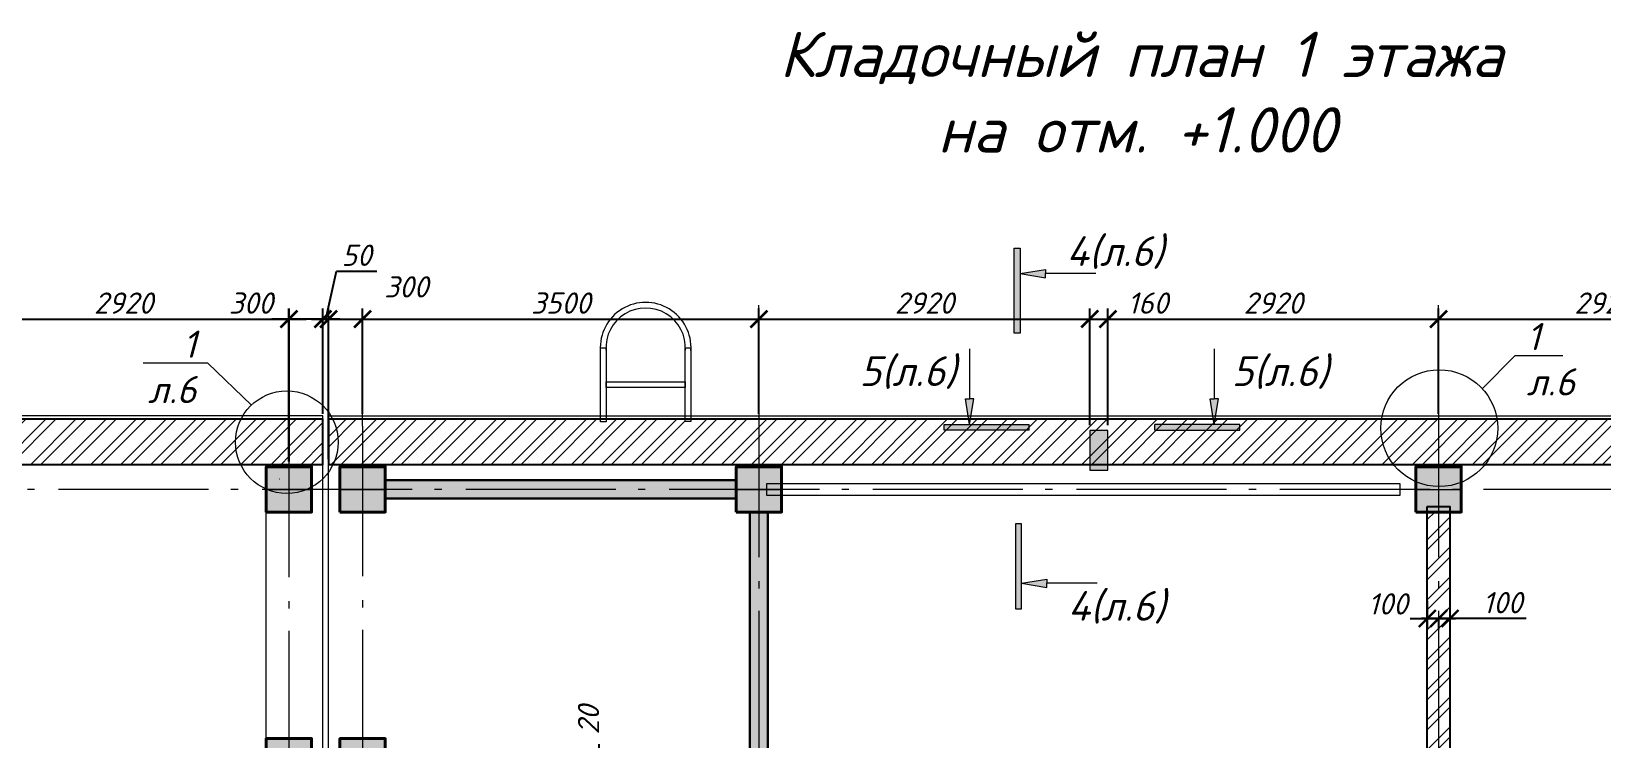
# Model space of a CAD drawing. Header units: millimetres. Extents: x -238377 to 196118, y -123284 to 30177.
# Drawn here: x -100341 to -86478, y 20671 to 26914 of the extents above; entities that cross this region are included whole.
import ezdxf
from ezdxf import colors
from ezdxf.entities.mleader import LeaderData, LeaderLine
from ezdxf.enums import TextEntityAlignment as Align
from ezdxf.math import Vec2, Vec3

# ---------------------------------------------------------------- set-up
doc = ezdxf.new("R2010")
doc.units = ezdxf.units.MM
doc.header["$MEASUREMENT"] = 0
doc.linetypes.add('Double Dashed', pattern=[1797.222233, 1325, -211.666656, 63.333344, -197.222233])
doc.layers.get('0').update_dxf_attribs({"lineweight": 5})
doc.layers.add('#Hatch', color=7, linetype='Continuous', lineweight=5, true_color=0x4d4d4d)
doc.layers.add('#Каркас', color=7, linetype='Continuous', lineweight=5, true_color=0x757575)
for name, color, linetype, lineweight in [('#Бетон', 10, 'Continuous', 15), ('#Выноски', 150, 'Continuous', 15), ('#размеры', 7, 'Continuous', 5), ('0_Ном._пера__99', 7, 'Continuous', 40), ('колонны_Ном._пера__94', 252, 'Continuous', 13), ('колонны_Ном._пера__99', 7, 'Continuous', 40), ('лестницы_Ном._пера__96', 7, 'Continuous', 13), ('оси_Ном._пера__96', 7, 'Continuous', 5), ('стены наруж_Ном._пера__97', 7, 'Continuous', 20), ('чертеж_Ном._пера__98', 7, 'Continuous', 35), ('штриховка_Ном._пера__93', 253, 'Continuous', 5)]:
    doc.layers.add(name, color=color, linetype=linetype, lineweight=lineweight)
for name, color, linetype in [('#стены внутр', 152, 'Continuous'), ('#стены наруж', 7, 'Continuous'), ('колонны', 7, 'Continuous'), ('оси', 7, 'Continuous'), ('чертеж', 7, 'Continuous')]:
    doc.layers.add(name, color=color, linetype=linetype)
doc.styles.add('STEP PR', font='isocpeui.ttf')
doc.styles.add('СГЕНЕРИР_СТИЛЬ_3', font='gost_2_304-81_type.ttf')
doc.dimstyles.new('SPDS', dxfattribs={"dimscale": 10, "dimtxt": 2.5, "dimasz": 2, "dimexe": 1.25, "dimexo": 0.625, "dimtad": 1, "dimdec": 0, "dimrnd": 0.001, "dimtxsty": 'STEP PR', "dimblk": 'ARCHTICK', "dimcen": 2.5, "dimdle": 2, "dimclrd": 256, "dimclre": 256, "dimclrt": 7, "dimadec": 0, "dimazin": 2, "dimtfac": 0.75, "dimtdec": 0, "dimtmove": 1, "dimatfit": 3, "dimfxl": 1, "dimtolj": 1, "dimarcsym": 1})
pattern_1 = [(45, (-82796.33, -48984.63), (-132.5825, 132.5825), []), (45, (-82707.94, -48984.63), (-132.5825, 132.5825), [])]

# ---------------------------------------------------------------- blocks, each defined once
blk = doc.blocks.new('A$C297C156A')
at = {"layer": 'колонны_Ном._пера__94', "linetype": 'Continuous', "true_color": 0x737373}
h = blk.add_hatch(color=8, dxfattribs=at)
h.paths.add_polyline_path([(-33, -4229), (127, -4229), (127, 1371), (-33, 1371)])
h.paths.add_polyline_path([(127, -4629), (-33, -4629), (-33, -6630), (127, -6630)])
at = {"layer": '#стены внутр', "lineweight": 30}
for points in [[(-33, -4229), (-33, 1371), (127, 1371), (127, -4229)], [(127, -4629), (127, -6630), (-33, -6630), (-33, -4629)]]:
    blk.add_lwpolyline(points, dxfattribs=at)
blk = doc.blocks.new('Стандартный маркер сетки_17')
at = {"layer": 'оси_Ном._пера__96', "linetype": 'Double Dashed'}
for q in [(0, 0), (20403, 0)]:
    blk.add_line((900, 0), q, dxfattribs=at)
at = {"layer": 'оси_Ном._пера__96', "style": 'СГЕНЕРИР_СТИЛЬ_3'}
blk.add_attdef('AC_MarkerText_1', text='', height=350, rotation=90, dxfattribs=at).set_placement((21973, -122), align=Align.BOTTOM_LEFT)
blk = doc.blocks.new('Колонна_15_1', base_point=(22379, 71856))
at = {"layer": 'колонны_Ном._пера__94', "linetype": 'Continuous', "true_color": 0x7d7d7d}
blk.add_hatch(color=8, dxfattribs=at).paths.add_polyline_path([(22179, 71647), (22579, 71647), (22579, 72047), (22179, 72047)])
blk.add_hatch(color=8, dxfattribs=at).paths.add_polyline_path([(22179, 71647), (22579, 71647), (22579, 72047), (22179, 72047)])
at = {"layer": 'колонны_Ном._пера__99', "linetype": 'Continuous', "flags": 128}
blk.add_lwpolyline([(22179, 71647), (22579, 71647), (22579, 72047), (22179, 72047)], close=True, dxfattribs=at)
at = {"layer": 'колонны_Ном._пера__99', "color": 8, "linetype": 'Continuous', "true_color": 0x737373, "flags": 128}
blk.add_lwpolyline([(22179, 71647), (22579, 71647), (22579, 72047), (22179, 72047)], close=True, dxfattribs=at)
at = {"layer": 'оси_Ном._пера__96', "color": 253, "lineweight": 5, "true_color": 0x9c9c9c}
for points in [[(22379, 72047), (22379, 71647)], [(22379, 72047), (22379, 71647)], [(22179, 71847), (22579, 71847)], [(22179, 71847), (22579, 71847)]]:
    blk.add_lwpolyline(points, dxfattribs=at)
blk = doc.blocks.new('A$C6E950B50')
at = {"layer": 'колонны_Ном._пера__94', "linetype": 'Continuous', "true_color": 0x737373}
blk.add_hatch(color=8, dxfattribs=at).paths.add_polyline_path([(-669, 56), (-669, 216), (-3769, 216), (-3769, 56)])
blk.add_hatch(color=8, dxfattribs=at).paths.add_polyline_path([(-669, 56), (-669, 216), (-3769, 216), (-3769, 56)])
at = {"layer": '#стены внутр', "lineweight": 30}
blk.add_lwpolyline([(-3769, 56), (-3769, 216), (-669, 216), (-669, 56), (-3769, 56)], dxfattribs=at)
at = {"layer": '#стены внутр', "color": 8, "lineweight": 30, "true_color": 0x737373}
blk.add_lwpolyline([(-3769, 56), (-3769, 216), (-669, 216), (-669, 56), (-3769, 56)], dxfattribs=at)
blk = doc.blocks.new('_ArchTick')
at = {"color": 0, "linetype": 'ByBlock', "const_width": 0.15}
blk.add_lwpolyline([(-0.5, -0.5), (0.5, 0.5)], dxfattribs=at)
blk = doc.blocks.new('*D498')
at = {"layer": '#размеры', "lineweight": -2, "transparency": 16777216}
for p, q in [((-95327, 20471), (-95327, 20621)), ((-97170, 20471), (-95233, 20471)), ((-97150, 20451), (-95233, 20451)), ((-95327, 20471), (-95327, 20451)), ((-95327, 20451), (-95327, 20301))]:
    blk.add_line(p, q, dxfattribs=at)
at = {"layer": 'Defpoints', "color": 0, "transparency": 16777216}
for p in [(-97217, 20471), (-97197, 20451), (-95327, 20451)]:
    blk.add_point(p, dxfattribs=at)
at = {"layer": '#размеры', "lineweight": -2, "transparency": 16777216, "xscale": 150, "yscale": 150, "zscale": 150}
for p, rotation in [((-95327, 20471), 270), ((-95327, 20451), 90)]:
    blk.add_blockref('_ArchTick', p, dxfattribs=dict(at, rotation=rotation))
at = {"layer": '#размеры', "color": 7, "transparency": 16777216, "insert": (-95422, 20836), "char_height": 187.5, "attachment_point": 5, "rotation": 90, "style": 'STEP PR'}
blk.add_mtext('\\A1;20', dxfattribs=at)
blk = doc.blocks.new('Связ001')
at = {"layer": '#Каркас', "color": 102, "linetype": 'Continuous', "lineweight": 9}
blk.add_lwpolyline([(5837, 0), (5837, 100), (0, 100), (0, 0), (5837, 0)], dxfattribs=at)
blk = doc.blocks.new('A$C1A0C1D80')
at = {"layer": 'лестницы_Ном._пера__96'}
for points in [[(-391, 74), (-341, 74), (-341, -579), (-391, -579)], [(359, 74), (409, 74), (409, -576), (359, -576)], [(-341, -276), (-341, -226), (359, -226), (359, -276)]]:
    blk.add_lwpolyline(points, close=True, dxfattribs=at)
for radius in [401, 351]:
    blk.add_arc((9, 74), radius, 356.4237, 183.5763, dxfattribs=at)
blk = doc.blocks.new('Стандартный маркер сетки')
at = {"layer": 'оси_Ном._пера__96', "linetype": 'Double Dashed'}
blk.add_line((900, 0), (0, 0), dxfattribs=at)
at = {"layer": 'оси_Ном._пера__96', "linetype": 'Double Dashed', "lineweight": 5}
blk.add_line((900, 0), (17157, 0), dxfattribs=at)
at = {"layer": 'оси_Ном._пера__96', "style": 'СГЕНЕРИР_СТИЛЬ_3'}
blk.add_attdef('AC_MarkerText_1', text='', height=350, rotation=90, dxfattribs=at).set_placement((18727, -87), align=Align.BOTTOM_LEFT)
blk = doc.blocks.new('*D523')
at = {"layer": '#размеры', "lineweight": -2, "transparency": 16777216}
for p, q in [((-88017, 21888), (-88017, 21637)), ((-88167, 21731), (-87767, 21731)), ((-87917, 21735), (-87917, 21637))]:
    blk.add_line(p, q, dxfattribs=at)
at = {"layer": 'Defpoints', "color": 0, "transparency": 16777216}
for p in [(-88017, 21935), (-87917, 21782), (-87917, 21731)]:
    blk.add_point(p, dxfattribs=at)
at = {"layer": '#размеры', "lineweight": -2, "transparency": 16777216, "xscale": 150, "yscale": 150, "zscale": 150, "rotation": 180}
blk.add_blockref('_ArchTick', (-88017, 21731), dxfattribs=at)
at = {"layer": '#размеры', "lineweight": -2, "transparency": 16777216, "xscale": 150, "yscale": 150, "zscale": 150}
blk.add_blockref('_ArchTick', (-87917, 21731), dxfattribs=at)
at = {"layer": '#размеры', "color": 7, "transparency": 16777216, "insert": (-88365, 21860), "char_height": 187.5, "attachment_point": 5, "style": 'STEP PR'}
blk.add_mtext('\\A1;100', dxfattribs=at)
blk = doc.blocks.new('*D524')
at = {"layer": '#размеры', "lineweight": -2, "transparency": 16777216}
for p, q in [((-87817, 21888), (-87817, 21637)), ((-87667, 21731), (-88067, 21731)), ((-87917, 21735), (-87917, 21637)), ((-87143, 21731), (-87817, 21731))]:
    blk.add_line(p, q, dxfattribs=at)
at = {"layer": 'Defpoints', "color": 0, "transparency": 16777216}
for p in [(-87817, 21935), (-87917, 21782), (-87917, 21731)]:
    blk.add_point(p, dxfattribs=at)
at = {"layer": '#размеры', "lineweight": -2, "transparency": 16777216, "xscale": 150, "yscale": 150, "zscale": 150, "rotation": 180}
blk.add_blockref('_ArchTick', (-87917, 21731), dxfattribs=at)
at = {"layer": '#размеры', "lineweight": -2, "transparency": 16777216, "xscale": 150, "yscale": 150, "zscale": 150}
blk.add_blockref('_ArchTick', (-87817, 21731), dxfattribs=at)
at = {"layer": '#размеры', "color": 7, "transparency": 16777216, "insert": (-87353, 21871), "char_height": 187.5, "attachment_point": 5, "style": 'STEP PR'}
blk.add_mtext('\\A1;100', dxfattribs=at)
blk = doc.blocks.new('*D635')
at = {"layer": '#размеры', "lineweight": -2, "transparency": 16777216}
for p, q in [((-97717, 23138), (-97717, 24469)), ((-97417, 23538), (-97417, 24469)), ((-97867, 24375), (-97267, 24375))]:
    blk.add_line(p, q, dxfattribs=at)
at = {"layer": 'Defpoints', "color": 0, "transparency": 16777216}
for p in [(-97417, 24375), (-97417, 23491), (-97717, 23091)]:
    blk.add_point(p, dxfattribs=at)
at = {"layer": '#размеры', "lineweight": -2, "transparency": 16777216, "xscale": 150, "yscale": 150, "zscale": 150, "rotation": 180}
blk.add_blockref('_ArchTick', (-97717, 24375), dxfattribs=at)
at = {"layer": '#размеры', "lineweight": -2, "transparency": 16777216, "xscale": 150, "yscale": 150, "zscale": 150}
blk.add_blockref('_ArchTick', (-97417, 24375), dxfattribs=at)
at = {"layer": '#размеры', "color": 7, "transparency": 16777216, "insert": (-97031, 24659), "char_height": 187.5, "attachment_point": 5, "style": 'STEP PR'}
blk.add_mtext('\\A1;300', dxfattribs=at)
blk = doc.blocks.new('*D532')
at = {"layer": '#размеры', "lineweight": -2, "transparency": 16777216}
for p, q in [((-97742, 24375), (-97648, 24797)), ((-97648, 24797), (-97292, 24797)), ((-97767, 23538), (-97767, 24469)), ((-97717, 23538), (-97717, 24469)), ((-97767, 24375), (-97917, 24375)), ((-97767, 24375), (-97717, 24375)), ((-97767, 24375), (-97717, 24375)), ((-97717, 24375), (-97567, 24375))]:
    blk.add_line(p, q, dxfattribs=at)
at = {"layer": 'Defpoints', "color": 0, "transparency": 16777216}
for p in [(-97717, 24375), (-97767, 23491), (-97717, 23491)]:
    blk.add_point(p, dxfattribs=at)
at = {"layer": '#размеры', "lineweight": -2, "transparency": 16777216, "xscale": 150, "yscale": 150, "zscale": 150}
blk.add_blockref('_ArchTick', (-97767, 24375), dxfattribs=at)
at = {"layer": '#размеры', "lineweight": -2, "transparency": 16777216, "xscale": 150, "yscale": 150, "zscale": 150, "rotation": 180}
blk.add_blockref('_ArchTick', (-97717, 24375), dxfattribs=at)
at = {"layer": '#размеры', "color": 7, "transparency": 16777216, "insert": (-97470, 24938), "char_height": 187.5, "attachment_point": 5, "style": 'STEP PR'}
blk.add_mtext('\\A1;50', dxfattribs=at)
blk = doc.blocks.new('*D636')
at = {"layer": '#размеры', "lineweight": -2, "transparency": 16777216}
for p, q in [((-98067, 23118), (-98067, 24469)), ((-97767, 23538), (-97767, 24469)), ((-97617, 24375), (-98217, 24375))]:
    blk.add_line(p, q, dxfattribs=at)
at = {"layer": 'Defpoints', "color": 0, "transparency": 16777216}
for p in [(-98067, 24375), (-97767, 23491), (-98067, 23071)]:
    blk.add_point(p, dxfattribs=at)
at = {"layer": '#размеры', "lineweight": -2, "transparency": 16777216, "xscale": 150, "yscale": 150, "zscale": 150, "rotation": 180}
blk.add_blockref('_ArchTick', (-98067, 24375), dxfattribs=at)
at = {"layer": '#размеры', "lineweight": -2, "transparency": 16777216, "xscale": 150, "yscale": 150, "zscale": 150}
blk.add_blockref('_ArchTick', (-97767, 24375), dxfattribs=at)
at = {"layer": '#размеры', "color": 7, "transparency": 16777216, "insert": (-98403, 24516), "char_height": 187.5, "attachment_point": 5, "style": 'STEP PR'}
blk.add_mtext('\\A1;300', dxfattribs=at)
blk = doc.blocks.new('сердечник160х300')
at = {"layer": '#Hatch', "true_color": 0xa6a6a6}
h = blk.add_hatch(color=253, dxfattribs=at)
h.dxf.hatch_style = 1
h.paths.add_polyline_path([(80, 150), (-80, 150), (-80, -198), (80, -198)])
at = {"layer": '#Бетон'}
blk.add_lwpolyline([(80, -200), (80, 150), (-80, 150), (-80, -200)], close=True, dxfattribs=at)
blk = doc.blocks.new('*D547')
at = {"layer": '#размеры', "lineweight": -2, "transparency": 16777216}
for p, q in [((-100987, 23438), (-100987, 24469)), ((-98066, 23118), (-98066, 24469)), ((-101137, 24375), (-97916, 24375))]:
    blk.add_line(p, q, dxfattribs=at)
at = {"layer": 'Defpoints', "color": 0, "transparency": 16777216}
for p in [(-98066, 24375), (-100987, 23391), (-98066, 23071)]:
    blk.add_point(p, dxfattribs=at)
at = {"layer": '#размеры', "lineweight": -2, "transparency": 16777216, "xscale": 150, "yscale": 150, "zscale": 150, "rotation": 180}
blk.add_blockref('_ArchTick', (-100987, 24375), dxfattribs=at)
at = {"layer": '#размеры', "lineweight": -2, "transparency": 16777216, "xscale": 150, "yscale": 150, "zscale": 150}
blk.add_blockref('_ArchTick', (-98066, 24375), dxfattribs=at)
at = {"layer": '#размеры', "color": 7, "transparency": 16777216, "insert": (-99527, 24516), "char_height": 187.5, "attachment_point": 5, "style": 'STEP PR'}
blk.add_mtext('\\A1;2920', dxfattribs=at)
blk = doc.blocks.new('*D548')
at = {"layer": '#размеры', "lineweight": -2, "transparency": 16777216}
for p, q in [((-97417, 23538), (-97417, 24469)), ((-93917, 23538), (-93917, 24469)), ((-97567, 24375), (-93767, 24375))]:
    blk.add_line(p, q, dxfattribs=at)
at = {"layer": 'Defpoints', "color": 0, "transparency": 16777216}
for p in [(-93917, 24375), (-97417, 23491), (-93917, 23491)]:
    blk.add_point(p, dxfattribs=at)
at = {"layer": '#размеры', "lineweight": -2, "transparency": 16777216, "xscale": 150, "yscale": 150, "zscale": 150, "rotation": 180}
blk.add_blockref('_ArchTick', (-97417, 24375), dxfattribs=at)
at = {"layer": '#размеры', "lineweight": -2, "transparency": 16777216, "xscale": 150, "yscale": 150, "zscale": 150}
blk.add_blockref('_ArchTick', (-93917, 24375), dxfattribs=at)
at = {"layer": '#размеры', "color": 7, "transparency": 16777216, "insert": (-95667, 24516), "char_height": 187.5, "attachment_point": 5, "style": 'STEP PR'}
blk.add_mtext('\\A1;3500', dxfattribs=at)
blk = doc.blocks.new('*D549')
at = {"layer": '#размеры', "lineweight": -2, "transparency": 16777216}
for p, q in [((-93917, 23538), (-93917, 24469)), ((-90997, 23438), (-90997, 24469)), ((-94067, 24375), (-90847, 24375))]:
    blk.add_line(p, q, dxfattribs=at)
at = {"layer": 'Defpoints', "color": 0, "transparency": 16777216}
for p in [(-90997, 24375), (-93917, 23491), (-90997, 23391)]:
    blk.add_point(p, dxfattribs=at)
at = {"layer": '#размеры', "lineweight": -2, "transparency": 16777216, "xscale": 150, "yscale": 150, "zscale": 150, "rotation": 180}
blk.add_blockref('_ArchTick', (-93917, 24375), dxfattribs=at)
at = {"layer": '#размеры', "lineweight": -2, "transparency": 16777216, "xscale": 150, "yscale": 150, "zscale": 150}
blk.add_blockref('_ArchTick', (-90997, 24375), dxfattribs=at)
at = {"layer": '#размеры', "color": 7, "transparency": 16777216, "insert": (-92457, 24516), "char_height": 187.5, "attachment_point": 5, "style": 'STEP PR'}
blk.add_mtext('\\A1;2920', dxfattribs=at)
blk = doc.blocks.new('*D550')
at = {"layer": '#размеры', "lineweight": -2, "transparency": 16777216}
for p, q in [((-90997, 23438), (-90997, 24469)), ((-90837, 23438), (-90837, 24469)), ((-91147, 24375), (-90687, 24375))]:
    blk.add_line(p, q, dxfattribs=at)
at = {"layer": 'Defpoints', "color": 0, "transparency": 16777216}
for p in [(-90837, 24375), (-90997, 23391), (-90837, 23391)]:
    blk.add_point(p, dxfattribs=at)
at = {"layer": '#размеры', "lineweight": -2, "transparency": 16777216, "xscale": 150, "yscale": 150, "zscale": 150, "rotation": 180}
blk.add_blockref('_ArchTick', (-90997, 24375), dxfattribs=at)
at = {"layer": '#размеры', "lineweight": -2, "transparency": 16777216, "xscale": 150, "yscale": 150, "zscale": 150}
blk.add_blockref('_ArchTick', (-90837, 24375), dxfattribs=at)
at = {"layer": '#размеры', "color": 7, "transparency": 16777216, "insert": (-90484, 24516), "char_height": 187.5, "attachment_point": 5, "style": 'STEP PR'}
blk.add_mtext('\\A1;160', dxfattribs=at)
blk = doc.blocks.new('*D551')
at = {"layer": '#размеры', "lineweight": -2, "transparency": 16777216}
for p, q in [((-90837, 23438), (-90837, 24469)), ((-87917, 23538), (-87917, 24469)), ((-90987, 24375), (-87767, 24375))]:
    blk.add_line(p, q, dxfattribs=at)
at = {"layer": 'Defpoints', "color": 0, "transparency": 16777216}
for p in [(-87917, 24375), (-87917, 23491), (-90837, 23391)]:
    blk.add_point(p, dxfattribs=at)
at = {"layer": '#размеры', "lineweight": -2, "transparency": 16777216, "xscale": 150, "yscale": 150, "zscale": 150, "rotation": 180}
blk.add_blockref('_ArchTick', (-90837, 24375), dxfattribs=at)
at = {"layer": '#размеры', "lineweight": -2, "transparency": 16777216, "xscale": 150, "yscale": 150, "zscale": 150}
blk.add_blockref('_ArchTick', (-87917, 24375), dxfattribs=at)
at = {"layer": '#размеры', "color": 7, "transparency": 16777216, "insert": (-89377, 24516), "char_height": 187.5, "attachment_point": 5, "style": 'STEP PR'}
blk.add_mtext('\\A1;2920', dxfattribs=at)
blk = doc.blocks.new('*D552')
at = {"layer": '#размеры', "lineweight": -2, "transparency": 16777216}
for p, q in [((-87917, 23538), (-87917, 24469)), ((-84997, 23438), (-84997, 24469)), ((-88067, 24375), (-84847, 24375))]:
    blk.add_line(p, q, dxfattribs=at)
at = {"layer": 'Defpoints', "color": 0, "transparency": 16777216}
for p in [(-84997, 24375), (-87917, 23491), (-84997, 23391)]:
    blk.add_point(p, dxfattribs=at)
at = {"layer": '#размеры', "lineweight": -2, "transparency": 16777216, "xscale": 150, "yscale": 150, "zscale": 150, "rotation": 180}
blk.add_blockref('_ArchTick', (-87917, 24375), dxfattribs=at)
at = {"layer": '#размеры', "lineweight": -2, "transparency": 16777216, "xscale": 150, "yscale": 150, "zscale": 150}
blk.add_blockref('_ArchTick', (-84997, 24375), dxfattribs=at)
at = {"layer": '#размеры', "color": 7, "transparency": 16777216, "insert": (-86457, 24516), "char_height": 187.5, "attachment_point": 5, "style": 'STEP PR'}
blk.add_mtext('\\A1;2920', dxfattribs=at)
blk = doc.blocks.new('*U251')
at = {"linetype": 'ByBlock', "ltscale": 100}
h = blk.add_hatch(color=256, dxfattribs=at)
h.dxf.hatch_style = 1
h.paths.add_polyline_path([(35, 1000), (-35, 1000), (-35, 0), (35, 0)])
h = blk.add_hatch(color=256, dxfattribs=at)
h.dxf.hatch_style = 1
h.paths.add_polyline_path([(335, 750), (335, 700), (335, 650), (35, 700)])
for p, q in [((-35, 1000), (35, 1000)), ((-35, 0), (-35, 1000)), ((35, 1000), (35, 0)), ((35, 700), (335, 750)), ((335, 750), (335, 700)), ((35, 700), (335, 650)), ((335, 650), (335, 700)), ((35, 0), (-35, 0))]:
    blk.add_line(p, q, dxfattribs=at)
at = {"linetype": 'ByBlock', "ltscale": 100, "extrusion": (0, 1, 0), "elevation": 700}
blk.add_lwpolyline([(-925, 0), (-335, 0)], dxfattribs=at)
at = {"ltscale": 100, "style": 'STEP PR'}
blk.add_attdef('Nv', text='', height=350, dxfattribs=at).set_placement((781, 790), align=Align.RIGHT)
blk = doc.blocks.new('*U265')
at = {"linetype": 'ByBlock', "ltscale": 100}
h = blk.add_hatch(color=256, dxfattribs=at)
h.dxf.hatch_style = 1
h.paths.add_polyline_path([(35, 0), (-35, 0), (-35, -1000), (35, -1000)])
h = blk.add_hatch(color=256, dxfattribs=at)
h.dxf.hatch_style = 1
h.paths.add_polyline_path([(335, -750), (335, -700), (335, -650), (35, -700)])
for p, q in [((35, 0), (-35, 0)), ((-35, 0), (-35, -1000)), ((35, -1000), (35, 0)), ((35, -700), (335, -650)), ((35, -700), (335, -750)), ((335, -650), (335, -700)), ((335, -750), (335, -700)), ((-35, -1000), (35, -1000))]:
    blk.add_line(p, q, dxfattribs=at)
at = {"linetype": 'ByBlock', "ltscale": 100, "extrusion": (0, -1, 0), "elevation": 700}
blk.add_lwpolyline([(925, 0), (335, 0)], dxfattribs=at)
at = {"ltscale": 100, "style": 'STEP PR'}
blk.add_attdef('Nv', text='', height=350, dxfattribs=at).set_placement((781, -1140), align=Align.RIGHT)
blk = doc.blocks.new('*U266')
at = {"ltscale": 100}
h = blk.add_hatch(color=256, dxfattribs=at)
h.dxf.hatch_style = 1
h.paths.add_polyline_path([(-85, 1070), (-35, 1070), (15, 1070), (-35, 770)])
h = blk.add_hatch(color=256, dxfattribs=at)
h.dxf.hatch_style = 1
h.paths.add_polyline_path([(665, 700), (665, 770), (-335, 770), (-335, 700)])
at = {"linetype": 'Continuous', "ltscale": 100}
for p, q in [((-85, 1070), (-35, 1070)), ((-35, 770), (-85, 1070)), ((-35, 770), (15, 1070)), ((15, 1070), (-35, 1070)), ((-335, 700), (-335, 770)), ((-335, 770), (665, 770)), ((665, 700), (-335, 700))]:
    blk.add_line(p, q, dxfattribs=at)
at = {"linetype": 'Continuous', "ltscale": 100, "extrusion": (-1, -1e-16, 0), "elevation": 35}
blk.add_lwpolyline([(-1660, 0), (-1070, 0)], dxfattribs=at)
at = {"linetype": 'Continuous', "ltscale": 100}
blk.add_lwpolyline([(665, 700), (665, 770)], dxfattribs=at)
at = {"ltscale": 100, "style": 'STEP PR'}
blk.add_attdef('Nh', text='', height=350, dxfattribs=at).set_placement((-192, 1222), align=Align.RIGHT)
blk = doc.blocks.new('*U392')
at = {"ltscale": 100}
h = blk.add_hatch(color=256, dxfattribs=at)
h.dxf.hatch_style = 1
h.paths.add_polyline_path([(1415, 1070), (1365, 1070), (1315, 1070), (1365, 770)])
h = blk.add_hatch(color=256, dxfattribs=at)
h.dxf.hatch_style = 1
h.paths.add_polyline_path([(1665, 700), (1665, 770), (665, 770), (665, 700)])
at = {"linetype": 'Continuous', "ltscale": 100}
for p, q in [((1365, 770), (1315, 1070)), ((1315, 1070), (1365, 1070)), ((1415, 1070), (1365, 1070)), ((1365, 770), (1415, 1070)), ((1665, 770), (665, 770)), ((1665, 700), (1665, 770)), ((665, 700), (1665, 700))]:
    blk.add_line(p, q, dxfattribs=at)
at = {"linetype": 'Continuous', "ltscale": 100, "extrusion": (1, -1e-16, 0), "elevation": 1365}
blk.add_lwpolyline([(1660, 0), (1070, 0)], dxfattribs=at)
at = {"linetype": 'Continuous', "ltscale": 100}
blk.add_lwpolyline([(665, 700), (665, 770)], dxfattribs=at)
at = {"ltscale": 100, "style": 'STEP PR'}
blk.add_attdef('Nh', text='', height=350, dxfattribs=at).set_placement((1799, 1222), align=Align.RIGHT)
blk = doc.blocks.new('_None')

msp = doc.modelspace()

# ---------------------------------------------------------------- hatches: boundary and pattern name
at = {"layer": '#Hatch'}
h = msp.add_hatch(dxfattribs=at)
h.set_pattern_fill('ANSI32', color=256, scale=500)
h.set_pattern_definition(pattern_1)
h.paths.add_polyline_path([(-101367.3, 19170.7), (-101367.3, 19370.7), (-103069.3, 19370.7), (-103069.3, 19170.7)], flags=17)
h.paths.add_polyline_path([(-101365.3, 18970.7), (-101367.3, 19170.7), (-103069.3, 19170.7), (-103069.3, 19370.7), (-104067.3, 19370.7), (-104067.3, 18970.7)])
h.paths.add_polyline_path([(-104067.3, 18970.7), (-104067.3, 19370.7), (-104287.3, 19370.7), (-104287.3, 20471), (-104687.3, 20471), (-104687.3, 18970.7)])
h.paths.add_polyline_path([(-104287.3, 22871), (-104687.3, 22871), (-104687.3, 20871), (-104687.3, 20471), (-104287.3, 20471)])
h.paths.add_polyline_path([(-104687.3, 22871), (-104287.3, 22871), (-104287.3, 23091), (-101146.9, 23091), (-101146.9, 23391), (-100986.9, 23391), (-100986.9, 23091), (-98066.4, 23091), (-98066.4, 23196.1), (-98066.4, 23490.7), (-104687.3, 23490.6)])
h = msp.add_hatch(dxfattribs=at)
h.set_pattern_fill('ANSI32', color=256, scale=500)
h.set_pattern_definition(pattern_1)
h.paths.add_polyline_path([(-97767.3, 23490.7), (-98066.4, 23490.7), (-98066.4, 23420.1), (-98066.4, 23091), (-97767.3, 23091)])
h = msp.add_hatch(dxfattribs=at)
h.set_pattern_fill('ANSI32', color=256, scale=500)
h.set_pattern_definition(pattern_1)
h.paths.add_polyline_path([(-97417.3, 23490.7), (-97717.3, 23490.7), (-97717.3, 23091), (-97417.3, 23091), (-97417.3, 23205.7)])
h.paths.add_polyline_path([(-94067.3, 23091), (-93917.3, 23091), (-93917.3, 23372.5), (-93917.3, 23490.7), (-94517.3, 23490.7), (-94517.3, 23470.7), (-94567.3, 23470.7), (-94567.3, 23490.7), (-95267.3, 23490.7), (-95267.3, 23468.3), (-95317.3, 23468.3), (-95317.3, 23490.7), (-97417.3, 23490.7), (-97417.3, 23205.7), (-97417.3, 23091)])
h.paths.add_polyline_path([(-60197.3, 19951), (-59897.3, 19951), (-59897.3, 19791), (-60197.3, 19791), (-60197.3, 17371), (-59797.3, 17371), (-59797.3, 22871), (-60197.3, 22871)])
h.paths.add_polyline_path([(-72837.3, 23391), (-72837.3, 23091), (-63497.3, 23091), (-63497.3, 23391), (-63337.3, 23391), (-63337.3, 23091), (-60197.3, 23091), (-60197.3, 22871), (-59797.3, 22871), (-59797.3, 23491), (-93917.3, 23490.7), (-93917.3, 23372.5), (-93917.3, 23091), (-84997.3, 23091), (-84997.3, 23391), (-84837.3, 23391), (-84837.3, 23091), (-78997.3, 23091), (-78997.3, 23391), (-78837.3, 23391), (-78837.3, 23091), (-72997.3, 23091), (-72997.3, 23391)])
h = msp.add_hatch(dxfattribs=at)
h.set_pattern_fill('ANSI32', color=256, scale=500)
h.set_pattern_definition(pattern_1)
h.paths.add_polyline_path([(-87917.3, 22671), (-88017.3, 22671), (-88017.3, 18871), (-87917.3, 18871)])
h.paths.add_polyline_path([(-87817.3, 22671), (-87917.3, 22671), (-87917.3, 18871), (-87817.3, 18871)])

# ---------------------------------------------------------------- linework, layer by layer
at = {"layer": '#Выноски'}
for centre, radius in [((-87911, 23411.4), 515.6), ((-98085.4, 23287.7), 452.7)]:
    msp.add_circle(centre, radius, dxfattribs=at)
at = {"layer": '#стены внутр'}
msp.add_lwpolyline([(-88017.3, 22721), (-87817.3, 22721), (-87817.3, 18871), (-88017.3, 18871)], close=True, dxfattribs=at)
at = {"layer": '#стены наруж'}
for points in [[(-104287.3, 23091), (-97767.3, 23091), (-97767.3, 23490.7), (-104687.3, 23490.6), (-104687.3, 20871)], [(-59797.3, 17371), (-59797.3, 23491), (-97717.3, 23490.7), (-97717.3, 23091), (-94067.3, 23091)], [(-94067.3, 23091), (-60197.3, 23091), (-60197.3, 17371)]]:
    msp.add_lwpolyline(points, dxfattribs=at)
at = {"layer": 'оси_Ном._пера__96', "linetype": 'Double Dashed'}
msp.add_line((-57439.6, 22871), (-130293.8, 22871), dxfattribs=at)
at = {"layer": 'стены наруж_Ном._пера__97', "linetype": 'Continuous'}
msp.add_arc((-98151.6, 22960.5), 0.5, 90, 180, dxfattribs=at)
at = {"layer": 'чертеж', "color": 5, "lineweight": 0}
for points in [[(-97767.3, 20515.4), (-97767.3, 23521), (-104722.1, 23521), (-104722.1, 20908.3), (-128716.1, 20908.3), (-128717.3, 7671), (-97767.3, 7671), (-97767.3, 20515.4)], [(-97717.3, 20555.9), (-97717.3, 23520), (-59767.3, 23521.2), (-59767.3, 7601), (-67075.5, 7601), (-67075.7, 13671), (-97717.3, 13671), (-97717.3, 20555.9)]]:
    msp.add_lwpolyline(points, dxfattribs=at)
at = {"layer": 'штриховка_Ном._пера__93', "lineweight": 5}
msp.add_lwpolyline([(-98267.3, 20671), (-98267.3, 22671)], dxfattribs=at)

# ---------------------------------------------------------------- block references
at = {"layer": '#Выноски'}
ref = msp.add_blockref('*U251', (-91638.3, 24251), dxfattribs=dict(at, xscale=0.75, yscale=0.75, zscale=0.75))
ref.add_attrib('Nv', '4(л.6)', dxfattribs={"layer": '0', "ltscale": 100, "height": 262.5, "style": 'STEP PR'}).set_placement((-90342.1, 24843.5), align=Align.RIGHT)
at = {"layer": '#Выноски', "xscale": 0.75, "yscale": 0.75, "zscale": 0.75}
msp.add_blockref('*U266', (-92031.1, 22867.5), dxfattribs=at).add_auto_attribs({'Nh': '5(л.6)'})
at = {"layer": '#Выноски'}
ref = msp.add_blockref('*U392', (-90921.4, 22867.5), dxfattribs=dict(at, xscale=0.75, yscale=0.75, zscale=0.75))
ref.add_attrib('Nh', '5(л.6)', dxfattribs={"layer": '0', "ltscale": 100, "height": 262.5, "style": 'STEP PR'}).set_placement((-88888.5, 23783.8), align=Align.RIGHT)
ref = msp.add_blockref('*U265', (-91625.8, 22566.8), dxfattribs=dict(at, xscale=0.75, yscale=0.75, zscale=0.75))
ref.add_attrib('Nv', '4(л.6)', dxfattribs={"layer": '0', "ltscale": 100, "height": 262.5, "style": 'STEP PR'}).set_placement((-90329.6, 21711.8), align=Align.RIGHT)
at = {"layer": '#размеры'}
msp.add_blockref('сердечник160х300', (-90917.3, 23241), dxfattribs=at)
at = {"layer": '#стены наруж'}
for name, p in [('A$C6E950B50', (-93448.6, 22735.2)), ('A$C297C156A', (-93964.7, 21300.3))]:
    msp.add_blockref(name, p, dxfattribs=at)
at = {"layer": 'колонны'}
for p in [(-98067.3, 22880), (-97417.3, 22880), (-93917.3, 22880), (-87917.3, 22880), (-98067.3, 20480), (-97417.3, 20480)]:
    msp.add_blockref('Колонна_15_1', p, dxfattribs=at)
at = {"layer": 'лестницы_Ном._пера__96'}
msp.add_blockref('A$C1A0C1D80', (-94926.6, 24046.9), dxfattribs=at)
at = {"layer": 'оси', "color": 251, "lineweight": 5, "zscale": 1000, "rotation": 270}
for name, p in [('Стандартный маркер сетки_17', (-93917.3, 24496.5)), ('Стандартный маркер сетки_17', (-87917.3, 24496.5)), ('Стандартный маркер сетки', (-98066.4, 24320.1)), ('Стандартный маркер сетки_17', (-97417.3, 24329.7))]:
    msp.add_blockref(name, p, dxfattribs=at)
at = {"layer": 'чертеж_Ном._пера__98', "linetype": 'Continuous', "xscale": 0.9584354169361496, "zscale": 1000}
msp.add_blockref('Связ001', (-93851.7, 22821), dxfattribs=at)

# ---------------------------------------------------------------- texts
at = {"layer": '0_Ном._пера__99', "linetype": 'Continuous', "insert": (-94900.2, 26378.3), "char_height": 400, "width": 8855.459, "attachment_point": 4, "style": 'STEP PR'}
msp.add_mtext('\\pi1164.1;Кладочный план 1 этажа\\P\\pi2560.2;на отм. +1.000 ', dxfattribs=at)

# ---------------------------------------------------------------- dimensions: what is measured, and where the dimension line sits
at = {"layer": '#размеры'}
for base, p1, p2, picture, middle in [((-97717.3, 24375), (-97767.3, 23490.7), (-97717.3, 23490.7), '*D532', (-97601, 24797.5)), ((-97417.3, 24375), (-97717.3, 23091), (-97417.3, 23490.7), '*D635', (-97030.6, 24518.7)), ((-98067.3, 24375), (-97767.3, 23490.7), (-98067.3, 23071), '*D636', (-98402.9, 24375)), ((-90837.3, 24375), (-90997.3, 23391), (-90837.3, 23391), '*D550', (-90484.3, 24375)), ((-87917.3, 21730.5), (-88017.3, 21934.9), (-87917.3, 21782.1), '*D523', (-88364.7, 21718.9))]:
    dim = msp.add_linear_dim(base=base, p1=p1, p2=p2, dimstyle='SPDS', override={"dimscale": 75, "dimtxsty": 'STEP PR'}, dxfattribs=at)
    dim.commit()
    dim.dimension.update_dxf_attribs({"geometry": picture, "text_midpoint": middle, "dimtype": 160})
for base, p1, p2, picture, middle in [((-98066.39, 24375.0052), (-100986.8617, 23391.0321), (-98066.39, 23071.0321), '*D547', (-99526.6258, 24515.6302)), ((-93917.3, 24375), (-97417.3, 23490.7), (-93917.3, 23490.7), '*D548', (-95667.3, 24515.6)), ((-90997.3, 24375), (-93917.3, 23490.7), (-90997.3, 23391), '*D549', (-92457.3, 24515.6)), ((-87917.3, 24375), (-90837.3, 23391), (-87917.3, 23490.8), '*D551', (-89377.3, 24515.6)), ((-84997.3, 24375), (-87917.3, 23490.8), (-84997.3, 23391), '*D552', (-86457.3, 24515.6))]:
    dim = msp.add_linear_dim(base=base, p1=p1, p2=p2, dimstyle='SPDS', override={"dimscale": 75, "dimtxsty": 'STEP PR'}, dxfattribs=at)
    dim.commit()
    dim.dimension.update_dxf_attribs({"geometry": picture, "text_midpoint": middle})
for base, p1, p2, angle, picture, middle in [((-87917.3, 21730.5), (-87817.3, 21934.9), (-87917.3, 21782.1), 180, '*D524', (-87352.6, 21730.5)), ((-95327, 20451), (-97217.3, 20471), (-97197.3, 20451), 90, '*D498', (-95281.4, 20836.3))]:
    dim = msp.add_linear_dim(base=base, p1=p1, p2=p2, angle=angle, dimstyle='SPDS', override={"dimscale": 75, "dimtxsty": 'STEP PR'}, dxfattribs=at)
    dim.commit()
    dim.dimension.update_dxf_attribs({"geometry": picture, "text_midpoint": middle, "dimtype": 160})

# ---------------------------------------------------------------- leaders
at = {"layer": '#Выноски'}
ml = msp.add_multileader_mtext('Standard', dxfattribs=at)
ml.set_content('\\A1;1\\Pл.6', color=256, style='STEP PR')
ml.set_leader_properties(color=256, linetype='ByLayer', lineweight=-1)
ml.set_arrow_properties(name='NONE')
ml.build(insert=Vec2(0, 0))
ml.multileader.update_dxf_attribs({"text_left_attachment_type": 6, "text_right_attachment_type": 6, "dogleg_length": 0, "arrow_head_size": 240})
ctx = ml.context
ctx.base_point, ctx.char_height, ctx.arrow_head_size, ctx.landing_gap_size, ctx.plane_origin = Vec3(-99405.8, 23984.7), 240, 240, 100, Vec3(-93521.8, 10211.5)
ctx.left_attachment, ctx.right_attachment, ctx.text_align_type = 6, 6, 2
notes = []
notes.append((ctx, [(1, (1, 1, 0), (-98784.3, 23984.7), (-1, 0), 0, [(0, [(-98397.7, 23615.4)], 0, [])])]))
ctx.mtext.insert, ctx.mtext.rotation, ctx.mtext.width, ctx.mtext.defined_height, ctx.mtext.alignment, ctx.mtext.flow_direction = Vec3(-98884.3, 24272.7), 6.2831853, 463.756, 507.6, 3, 5
ml = msp.add_multileader_mtext('Standard', dxfattribs=at)
ml.set_content('\\A1;1\\Pл.6', color=256, style='STEP PR')
ml.set_leader_properties(color=256, linetype='ByLayer', lineweight=-1)
ml.set_arrow_properties(name='NONE')
ml.build(insert=Vec2(0, 0))
ml.multileader.update_dxf_attribs({"text_left_attachment_type": 6, "text_right_attachment_type": 6, "dogleg_length": 0, "arrow_head_size": 240})
ctx = ml.context
ctx.base_point, ctx.char_height, ctx.arrow_head_size, ctx.landing_gap_size, ctx.plane_origin = Vec3(-87239.7, 24052.2), 240, 240, 100, Vec3(-81478.5, 10270.3)
ctx.left_attachment, ctx.right_attachment = 6, 6
notes.append((ctx, [(0, (1, 1, 0), (-87239.7, 24052.2), (1, 0), 0, [(0, [(-87531.3, 23760.2)], 0, [])])]))
ctx.mtext.insert, ctx.mtext.rotation, ctx.mtext.width, ctx.mtext.defined_height, ctx.mtext.flow_direction = Vec3(-87139.7, 24340.2), 6.2831853, 316.791, 440.7, 5
for ctx, leaders in notes:
    for number, flags, end, landing, length, lines in leaders:
        leader = LeaderData()
        leader.index, (leader.has_last_leader_line, leader.has_dogleg_vector, leader.attachment_direction) = number, flags
        leader.last_leader_point, leader.dogleg_vector, leader.dogleg_length = Vec3(end), Vec3(landing), length
        for number, points, colour, breaks in lines:
            line = LeaderLine()
            line.index, line.vertices, line.color, line.breaks = number, Vec3.list(points), colors.encode_raw_color(colour), breaks
            leader.lines.append(line)
        ctx.leaders.append(leader)

doc.saveas('drawing.dxf')
